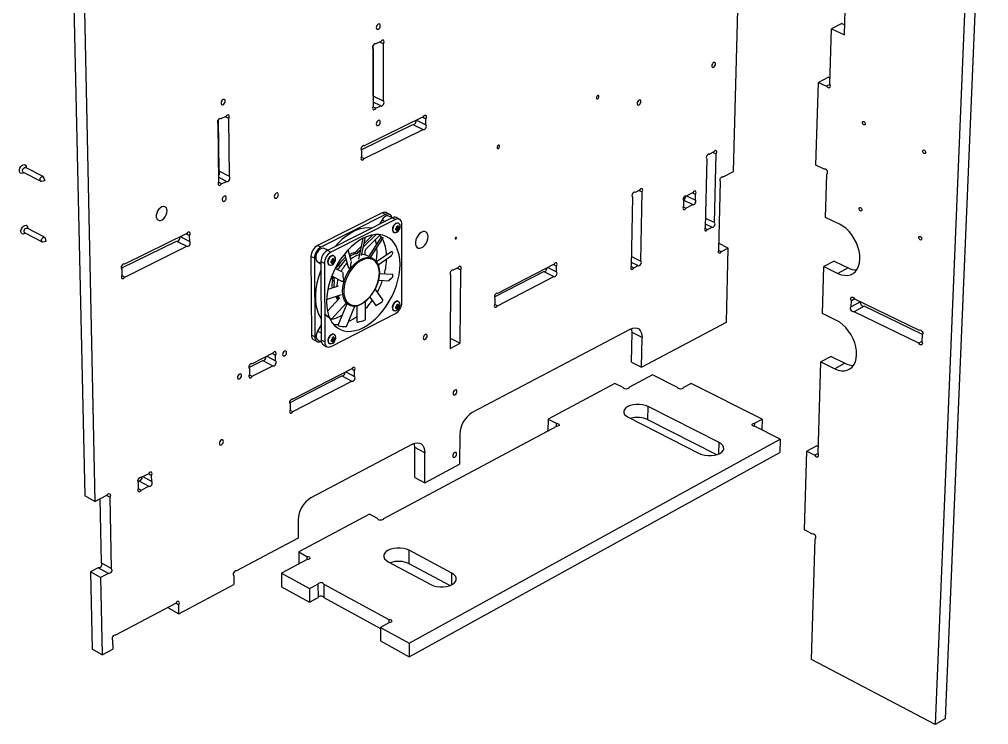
# Model space of a CAD drawing. Extents: x 0 to 156, y 0 to 216.
# Drawn here: x 66.2 to 155.9, y 84.1 to 149.4 of the extents above; entities that cross this region are included whole.
import ezdxf

# ---------------------------------------------------------------- set-up
doc = ezdxf.new("R2010")
doc.units = 0
doc.layers.get('0').update_dxf_attribs({"linetype": 'CONTINUOUS'})

msp = doc.modelspace()

# ---------------------------------------------------------------- linework, layer by layer
at = {"color": 7, "linetype": 'CONTINUOUS'}
for p, q in [((155.008, 181.624), (150.987, 84.134)), ((155.934, 180.756), (151.902, 84.675)), ((132.316, 135.359), (133.407, 178.691)), ((142.575, 148.032), (143.373, 172.365)), ((71.222, 150.721), (72.213, 105.316)), ((72.195, 150.239), (73.154, 104.798)), ((142.343, 149.063), (141.386, 148.578)), ((142.343, 149.063), (142.605, 148.943)), ((141.223, 143.458), (141.386, 148.578)), ((141.386, 148.578), (142.575, 148.032)), ((99.631, 147.389), (99.178, 147.17)), ((99.887, 147.196), (99.559, 147.354)), ((98.922, 146.73), (98.925, 141.411)), ((98.927, 142.351), (98.924, 147.051)), ((99.178, 147.17), (99.143, 147.187)), ((99.886, 141.882), (99.887, 147.196)), ((141.117, 144.106), (140.163, 143.619)), ((141.117, 144.106), (141.242, 144.048)), ((139.925, 135.936), (140.163, 143.619)), ((140.163, 143.619), (140.934, 143.26)), ((141.244, 143.418), (140.934, 143.26)), ((99.886, 141.882), (98.927, 142.351)), ((99.181, 141.222), (98.9, 141.36)), ((99.632, 141.443), (98.925, 141.789)), ((99.181, 141.222), (99.632, 141.443)), ((84.656, 135.381), (84.6, 140.17)), ((84.819, 140.236), (84.79, 140.25)), ((85.288, 140.462), (84.819, 140.236)), ((85.556, 140.269), (85.228, 140.433)), ((85.615, 134.896), (85.556, 140.269)), ((103.566, 140.431), (98.102, 137.735)), ((102.939, 140.122), (103.815, 139.693)), ((103.5, 140.399), (103.817, 140.244)), ((103.815, 139.693), (103.817, 140.244)), ((84.558, 139.787), (84.621, 134.41)), ((97.805, 137.356), (102.607, 139.726)), ((98.103, 136.557), (103.563, 139.257)), ((102.607, 139.726), (103.563, 139.257)), ((98.072, 137.75), (98.102, 137.735)), ((97.824, 136.695), (98.103, 136.557)), ((97.847, 137.297), (97.848, 136.743)), ((129.827, 136.542), (129.679, 130.167)), ((130.035, 136.974), (130.067, 136.959)), ((130.48, 137.171), (130.067, 136.959)), ((130.41, 137.135), (130.706, 136.993)), ((130.554, 130.623), (130.706, 136.993)), ((68.353, 134.888), (66.73, 135.727)), ((66.803, 135.689), (66.804, 135.69)), ((140.691, 135.573), (139.925, 135.936)), ((140.713, 135.584), (140.691, 135.573)), ((66.513, 135.309), (68.136, 134.469)), ((66.586, 135.27), (66.587, 135.27)), ((68.519, 134.545), (68.405, 134.828)), ((85.355, 134.45), (84.617, 134.824)), ((85.615, 134.896), (84.656, 135.381)), ((131.346, 134.858), (131.314, 134.874)), ((131.346, 134.858), (132.316, 135.359)), ((140.829, 131.094), (140.958, 135.117)), ((68.215, 134.462), (68.513, 134.533)), ((84.889, 134.221), (84.6, 134.367)), ((84.889, 134.221), (85.355, 134.45)), ((130.953, 128.102), (131.107, 134.443)), ((122.951, 133.01), (122.836, 126.601)), ((123.163, 133.446), (123.193, 133.431)), ((123.613, 133.646), (123.193, 133.431)), ((123.548, 133.613), (123.844, 133.469)), ((123.725, 127.064), (123.844, 133.469)), ((127.894, 133.106), (127.925, 133.091)), ((128.56, 133.419), (127.925, 133.091)), ((127.964, 133.111), (128.775, 132.719)), ((128.494, 133.385), (128.786, 133.243)), ((128.775, 132.719), (128.786, 133.243)), ((127.647, 132.733), (128.535, 132.303)), ((127.648, 132.097), (127.901, 131.975)), ((127.685, 132.674), (127.673, 132.149)), ((127.901, 131.975), (128.535, 132.303)), ((99.766, 131.526), (93.771, 128.519)), ((100.088, 131.364), (94.093, 128.356)), ((100.684, 131.065), (94.689, 128.052)), ((100.088, 131.364), (99.766, 131.526)), ((100.465, 131.389), (100.144, 131.55)), ((100.71, 131.077), (100.39, 131.238)), ((101.007, 130.904), (100.684, 131.065)), ((101.384, 130.928), (101.061, 131.09)), ((142.132, 130.47), (140.829, 131.094)), ((101.007, 130.904), (95.011, 127.889)), ((99.751, 130.879), (99.52, 130.48)), ((101.136, 130.123), (101.122, 130.272)), ((101.255, 130.183), (101.124, 130.248)), ((101.255, 130.183), (101.241, 130.332)), ((101.59, 123.236), (101.601, 130.474)), ((129.687, 130.514), (130.315, 130.208)), ((129.699, 131.038), (130.554, 130.623)), ((129.904, 129.994), (130.315, 130.208)), ((66.656, 129.695), (68.273, 128.849)), ((66.724, 129.654), (66.728, 129.658)), ((68.491, 129.265), (66.874, 130.111)), ((66.946, 130.073), (66.947, 130.079)), ((81.66, 129.625), (75.911, 126.789)), ((81.061, 129.329), (81.937, 128.878)), ((81.613, 129.602), (81.929, 129.439)), ((81.937, 128.878), (81.929, 129.439)), ((97.854, 127.577), (98.217, 129.274)), ((98.018, 128.345), (99.195, 129.519)), ((98.091, 128.686), (98.89, 129.483)), ((99.577, 129.507), (98.365, 128.298)), ((101.136, 130.123), (101.005, 130.071)), ((101.136, 129.977), (101.005, 130.042)), ((101.136, 129.977), (101.005, 129.926)), ((101.087, 130.103), (101.24, 129.902)), ((101.255, 130.037), (101.107, 130.111)), ((101.136, 130.125), (101.356, 130.103)), ((129.654, 130.116), (129.904, 129.994)), ((68.35, 128.841), (68.649, 128.909)), ((68.655, 128.922), (68.541, 129.206)), ((75.603, 126.398), (80.721, 128.924)), ((75.933, 125.59), (81.677, 128.431)), ((80.721, 128.924), (81.677, 128.431)), ((94.093, 128.356), (93.771, 128.519)), ((97.361, 127.959), (97.815, 128.411)), ((97.975, 129.159), (97.568, 127.255)), ((99.653, 129.246), (98.505, 127.453)), ((98.688, 127.399), (99.854, 129.221)), ((131.816, 128.267), (130.967, 128.68)), ((93.492, 127.321), (93.171, 127.484)), ((93.171, 127.484), (93.208, 120.213)), ((94.72, 128.068), (94.404, 128.229)), ((95.011, 127.889), (94.689, 128.052)), ((96.287, 127.735), (96.657, 126.406)), ((96.89, 127.078), (96.606, 128.098)), ((97.327, 127.74), (97.149, 127.83)), ((97.54, 127.868), (97.361, 127.959)), ((97.54, 127.868), (97.742, 128.07)), ((98.524, 127.482), (98.354, 127.569)), ((100.67, 127.965), (99.239, 126.99)), ((99.293, 127.89), (99.274, 128.315)), ((99.379, 126.731), (100.627, 127.582)), ((122.852, 127.495), (123.725, 127.064)), ((131.177, 127.931), (130.929, 128.052)), ((131.816, 128.267), (131.177, 127.931)), ((131.645, 121.417), (131.816, 128.267)), ((75.89, 126.8), (75.911, 126.789)), ((93.492, 127.321), (93.528, 120.047)), ((93.757, 127.039), (94.089, 126.805)), ((94.41, 126.852), (94.088, 127.017)), ((94.088, 127.017), (94.12, 119.74)), ((94.41, 126.852), (94.441, 119.574)), ((95.143, 127.103), (95.011, 127.051)), ((95.143, 126.956), (95.011, 127.024)), ((95.143, 126.956), (95.011, 126.904)), ((95.097, 127.085), (95.25, 126.882)), ((95.264, 127.017), (95.116, 127.092)), ((95.143, 127.103), (95.128, 127.253)), ((95.264, 127.164), (95.13, 127.232)), ((95.142, 127.107), (95.368, 127.084)), ((95.264, 127.164), (95.249, 127.314)), ((95.867, 126.554), (95.688, 126.645)), ((98.889, 127.297), (98.673, 127.407)), ((115.68, 126.765), (110.451, 124.065)), ((115.624, 126.737), (115.917, 126.591)), ((115.91, 126.061), (115.917, 126.591)), ((122.842, 126.962), (123.484, 126.646)), ((123.066, 126.428), (123.484, 126.646)), ((141.626, 127.056), (140.685, 126.554)), ((141.626, 127.056), (142.924, 126.429)), ((75.642, 125.743), (75.933, 125.59)), ((75.649, 126.339), (75.659, 125.775)), ((95.096, 125.703), (96.067, 125.176)), ((96.085, 126.024), (95.409, 126.391)), ((100.734, 125.823), (99.501, 125.882)), ((106.105, 125.783), (106.071, 118.974)), ((106.086, 125.8), (106.087, 126.05)), ((106.328, 126.225), (106.353, 126.213)), ((106.771, 126.426), (106.353, 126.213)), ((106.738, 126.409), (107.036, 126.259)), ((106.997, 119.455), (107.036, 126.259)), ((110.156, 123.747), (114.725, 126.108)), ((114.725, 126.108), (115.666, 125.638)), ((115.099, 126.466), (115.91, 126.061)), ((122.812, 126.553), (123.066, 126.428)), ((140.546, 122.208), (140.685, 126.554)), ((140.685, 126.554), (141.983, 125.926)), ((142.924, 126.429), (141.983, 125.926)), ((95.133, 125.525), (95.079, 125.659)), ((95.312, 125.433), (95.133, 125.525)), ((95.33, 125.184), (95.152, 125.275)), ((95.312, 125.433), (95.232, 125.629)), ((99.412, 125.29), (100.377, 125.244)), ((110.442, 122.933), (115.666, 125.638)), ((94.61, 123.504), (95.989, 123.964)), ((95.7, 124.754), (94.719, 124.428)), ((99.828, 123.49), (99.109, 124.483)), ((110.426, 124.078), (110.451, 124.065)), ((95.855, 123.676), (94.691, 122.438)), ((95.058, 121.683), (96.439, 123.152)), ((95.527, 123.691), (95.439, 123.781)), ((95.705, 123.6), (95.527, 123.691)), ((96.491, 123.108), (95.658, 121.106)), ((95.743, 123.556), (95.705, 123.6)), ((96.428, 123.14), (96.698, 123.001)), ((98.235, 121.698), (98.233, 123.361)), ((98.613, 123.737), (99.188, 122.944)), ((101.128, 122.878), (101.114, 123.026)), ((101.246, 122.939), (101.116, 123.005)), ((101.246, 122.939), (101.232, 123.087)), ((110.18, 123.065), (110.442, 122.933)), ((110.205, 123.638), (110.201, 123.107)), ((143.2, 122.832), (143.22, 123.398)), ((144.079, 123.305), (143.2, 122.832)), ((143.537, 123.568), (143.22, 123.398)), ((143.507, 123.583), (149.506, 120.667)), ((95.044, 119.158), (100.998, 122.213)), ((96.453, 121.018), (97.237, 122.903)), ((97.429, 122.934), (97.432, 121.402)), ((101.128, 122.878), (100.998, 122.826)), ((101.128, 122.734), (100.998, 122.8)), ((101.128, 122.734), (100.998, 122.682)), ((101.082, 122.86), (101.232, 122.661)), ((101.246, 122.795), (101.103, 122.868)), ((101.128, 122.884), (101.348, 122.861)), ((141.839, 121.575), (140.546, 122.208)), ((144.405, 122.885), (143.466, 122.378)), ((149.459, 119.458), (143.466, 122.378)), ((149.815, 120.254), (144.405, 122.885)), ((123.789, 117.23), (131.645, 121.417)), ((94.114, 121.154), (93.787, 120.589)), ((122.761, 120.772), (108.106, 113.033)), ((122.858, 117.699), (122.908, 120.445)), ((123.841, 119.978), (122.908, 120.445)), ((149.519, 120.674), (149.506, 120.667)), ((93.528, 120.047), (93.208, 120.213)), ((93.421, 119.771), (93.74, 119.606)), ((93.818, 119.755), (94.135, 119.59)), ((94.441, 119.574), (94.12, 119.74)), ((95.169, 119.825), (95.038, 119.773)), ((95.17, 119.681), (95.038, 119.749)), ((95.17, 119.681), (95.038, 119.628)), ((95.125, 119.808), (95.276, 119.608)), ((95.29, 119.742), (95.146, 119.816)), ((95.169, 119.825), (95.154, 119.974)), ((95.289, 119.887), (95.156, 119.956)), ((95.168, 119.833), (95.392, 119.809)), ((95.289, 119.887), (95.274, 120.036)), ((106.071, 118.974), (106.997, 119.455)), ((106.076, 119.926), (106.997, 119.455)), ((123.789, 117.23), (123.841, 119.978)), ((149.762, 119.623), (149.459, 119.458)), ((149.773, 120.21), (149.751, 119.642)), ((89.634, 118.533), (87.72, 117.556)), ((89.594, 118.512), (89.893, 118.356)), ((94.332, 119.298), (94.652, 119.132)), ((87.412, 117.212), (88.698, 117.869)), ((88.698, 117.869), (89.643, 117.373)), ((89.07, 118.245), (89.897, 117.812)), ((89.897, 117.812), (89.893, 118.356)), ((122.858, 117.699), (123.789, 117.23)), ((140.134, 109.25), (140.404, 117.731)), ((141.339, 118.239), (140.404, 117.731)), ((140.404, 117.731), (141.692, 117.094)), ((141.339, 118.239), (142.627, 117.604)), ((142.627, 117.604), (141.692, 117.094)), ((87.465, 117.116), (87.47, 116.571)), ((87.701, 117.566), (87.72, 117.556)), ((87.731, 116.395), (89.643, 117.373)), ((96.953, 117.092), (91.49, 114.27)), ((96.396, 116.804), (97.207, 116.382)), ((96.913, 117.071), (97.206, 116.919)), ((97.207, 116.382), (97.206, 116.919)), ((87.455, 116.541), (87.731, 116.395)), ((91.184, 113.943), (96.015, 116.439)), ((91.498, 113.122), (96.956, 115.949)), ((96.015, 116.439), (96.956, 115.949)), ((124.81, 116.521), (122.619, 115.35)), ((127.125, 115.354), (124.81, 116.521)), ((121.322, 115.736), (115.127, 112.432)), ((122.083, 115.35), (121.322, 115.736)), ((122.619, 115.35), (122.618, 115.34)), ((128.387, 115.736), (127.669, 115.35)), ((127.669, 115.35), (127.669, 115.342)), ((134.953, 112.432), (128.387, 115.736)), ((91.472, 114.28), (91.49, 114.27)), ((91.226, 113.266), (91.498, 113.122)), ((91.237, 113.834), (91.241, 113.294)), ((124.38, 112.372), (124.404, 113.594)), ((130.972, 110.259), (124.404, 113.594)), ((115.127, 112.432), (115.113, 111.338)), ((115.127, 112.432), (115.888, 112.041)), ((122.553, 112.599), (129.122, 109.249)), ((130.749, 109.129), (124.38, 112.372)), ((134.236, 112.041), (134.953, 112.432)), ((134.953, 112.432), (134.925, 111.421)), ((115.898, 111.758), (99.884, 103.199)), ((115.888, 112.041), (115.884, 111.75)), ((134.236, 112.041), (134.228, 111.765)), ((136.63, 110.561), (134.248, 111.762)), ((102.273, 91.686), (136.63, 110.561)), ((106.949, 111.03), (106.934, 108.246)), ((136.63, 110.561), (136.595, 109.333)), ((102.564, 110.107), (93.167, 105.144)), ((102.78, 107.021), (102.787, 109.81)), ((103.721, 109.32), (102.787, 109.81)), ((140.032, 109.966), (139.103, 109.453)), ((140.032, 109.966), (140.154, 109.905)), ((102.271, 90.426), (136.595, 109.333)), ((103.712, 106.529), (103.721, 109.32)), ((138.877, 102.167), (139.103, 109.453)), ((139.103, 109.453), (139.853, 109.075)), ((140.142, 109.235), (139.853, 109.075)), ((103.712, 106.529), (106.934, 108.246)), ((77.414, 107.012), (77.426, 107.006)), ((78.14, 107.374), (77.426, 107.006)), ((77.607, 107.099), (78.417, 106.658)), ((78.115, 107.361), (78.408, 107.202)), ((78.417, 106.658), (78.408, 107.202)), ((102.78, 107.021), (103.712, 106.529)), ((77.112, 106.671), (77.22, 106.727)), ((77.168, 105.998), (77.447, 105.845)), ((77.169, 106.562), (77.178, 106.017)), ((77.22, 106.727), (78.16, 106.215)), ((77.447, 105.845), (78.16, 106.215)), ((73.154, 104.798), (72.213, 105.316)), ((73.154, 104.798), (74.265, 105.372)), ((73.609, 105.034), (73.732, 99.104)), ((74.536, 105.201), (74.243, 105.361)), ((74.536, 105.201), (74.668, 98.583)), ((98.582, 103.611), (92.045, 100.125)), ((99.334, 103.209), (98.582, 103.611)), ((91.986, 103.104), (91.997, 101.413)), ((139.622, 101.785), (138.877, 102.167)), ((139.628, 101.789), (139.622, 101.785)), ((91.997, 101.413), (86.272, 98.37)), ((139.525, 90.155), (139.882, 101.34)), ((92.045, 100.125), (92.797, 99.717)), ((92.045, 100.125), (92.051, 99.013)), ((92.797, 99.717), (92.799, 99.412)), ((102.266, 99.032), (102.269, 100.277)), ((106.217, 98.164), (102.269, 100.277)), ((74.668, 98.583), (73.732, 99.104)), ((92.811, 99.419), (90.438, 98.15)), ((100.314, 99.221), (104.262, 97.098)), ((106.035, 97.009), (102.266, 99.032)), ((73.475, 98.661), (72.744, 98.278)), ((73.68, 97.756), (72.744, 98.278)), ((72.744, 98.278), (72.898, 91.129)), ((74.411, 98.14), (73.475, 98.661)), ((74.411, 98.14), (73.68, 97.756)), ((86.02, 97.934), (86.029, 97.105)), ((86.261, 98.375), (86.272, 98.37)), ((90.438, 98.15), (93.04, 96.729)), ((90.438, 98.15), (90.447, 96.901)), ((73.68, 97.756), (73.828, 90.602)), ((80.946, 94.396), (86.029, 97.105)), ((93.04, 96.729), (93.819, 97.148)), ((93.819, 97.148), (93.824, 95.897)), ((94.367, 97.153), (100.384, 93.874)), ((94.367, 97.153), (94.373, 95.902)), ((90.447, 96.901), (93.047, 95.478)), ((93.04, 96.729), (93.047, 95.478)), ((80.67, 95.392), (75.056, 92.407)), ((80.654, 95.383), (80.933, 95.228)), ((80.946, 94.396), (80.933, 95.228)), ((93.047, 95.478), (93.824, 95.897)), ((94.373, 95.902), (99.606, 93.043)), ((80.015, 94.914), (80.013, 95.042)), ((80.015, 94.914), (80.946, 94.396)), ((100.385, 93.568), (99.606, 93.143)), ((100.384, 93.874), (100.384, 93.568)), ((99.606, 93.143), (102.273, 91.686)), ((99.606, 93.143), (99.606, 91.886)), ((74.8, 91.965), (74.817, 91.129)), ((75.051, 92.41), (75.056, 92.407)), ((99.606, 91.886), (102.271, 90.426)), ((102.273, 91.686), (102.271, 90.426)), ((73.828, 90.602), (72.898, 91.129)), ((73.828, 90.602), (74.817, 91.129)), ((150.987, 84.134), (139.525, 90.155)), ((151.902, 84.675), (150.987, 84.134))]:
    msp.add_line(p, q, dxfattribs=at)
at = {"color": 8, "linetype": 'CONTINUOUS'}
for p, q in [((99.751, 130.879), (100.032, 130.738)), ((93.757, 127.039), (94.089, 126.869)), ((93.787, 120.589), (94.117, 120.418)), ((130.946, 109.201), (130.972, 110.259)), ((106.211, 97.087), (106.217, 98.164))]:
    msp.add_line(p, q, dxfattribs=at)
at = {"color": 7, "linetype": 'CONTINUOUS'}
for points in [[(99.591, 148.865), (99.577, 148.947), (99.537, 149.003), (99.476, 149.024), (99.404, 149.007), (99.332, 148.955), (99.272, 148.875), (99.231, 148.78), (99.217, 148.685), (99.231, 148.603), (99.272, 148.547), (99.333, 148.526), (99.404, 148.543), (99.476, 148.595), (99.537, 148.675), (99.577, 148.769), (99.591, 148.865)], [(99.887, 147.196), (99.926, 147.287), (99.94, 147.38), (99.926, 147.459), (99.887, 147.513), (99.828, 147.533), (99.759, 147.516), (99.69, 147.466), (99.631, 147.389)], [(99.178, 147.17), (99.119, 147.19), (99.05, 147.174), (98.98, 147.123), (98.922, 147.046), (98.883, 146.955), (98.869, 146.862), (98.883, 146.783), (98.922, 146.73)], [(130.638, 145.323), (130.627, 145.401), (130.591, 145.453), (130.537, 145.473), (130.472, 145.457), (130.406, 145.407), (130.349, 145.331), (130.31, 145.241), (130.295, 145.151), (130.306, 145.073), (130.342, 145.02), (130.396, 145.001), (130.461, 145.017), (130.527, 145.067), (130.584, 145.143), (130.623, 145.233), (130.638, 145.323)], [(140.934, 143.26), (140.997, 143.18), (141.071, 143.127), (141.147, 143.11), (141.213, 143.13), (141.258, 143.185), (141.276, 143.267), (141.264, 143.363), (141.223, 143.458)], [(85.231, 141.878), (85.215, 141.961), (85.172, 142.017), (85.109, 142.038), (85.035, 142.02), (84.961, 141.967), (84.899, 141.885), (84.858, 141.789), (84.844, 141.692), (84.86, 141.609), (84.902, 141.554), (84.966, 141.533), (85.04, 141.551), (85.114, 141.604), (85.176, 141.685), (85.217, 141.782), (85.231, 141.878)], [(99.632, 141.443), (99.69, 141.424), (99.759, 141.441), (99.828, 141.491), (99.886, 141.568), (99.925, 141.659), (99.939, 141.751), (99.925, 141.829), (99.886, 141.882)], [(119.836, 142.302), (119.829, 142.352), (119.805, 142.387), (119.768, 142.399), (119.725, 142.388), (119.681, 142.356), (119.644, 142.306), (119.619, 142.247), (119.609, 142.188), (119.617, 142.137), (119.641, 142.103), (119.677, 142.09), (119.721, 142.101), (119.764, 142.134), (119.802, 142.184), (119.827, 142.242), (119.836, 142.302)], [(123.728, 141.844), (123.716, 141.922), (123.68, 141.975), (123.624, 141.994), (123.558, 141.977), (123.491, 141.927), (123.433, 141.851), (123.394, 141.76), (123.379, 141.669), (123.391, 141.591), (123.428, 141.538), (123.483, 141.519), (123.55, 141.535), (123.617, 141.586), (123.674, 141.662), (123.713, 141.753), (123.728, 141.844)], [(98.925, 141.411), (98.886, 141.32), (98.873, 141.228), (98.886, 141.15), (98.926, 141.097), (98.984, 141.078), (99.053, 141.095), (99.122, 141.145), (99.181, 141.222)], [(84.819, 140.236), (84.758, 140.256), (84.686, 140.238), (84.615, 140.186), (84.555, 140.108), (84.515, 140.015), (84.502, 139.921), (84.517, 139.841), (84.558, 139.787)], [(85.556, 140.269), (85.595, 140.362), (85.609, 140.456), (85.594, 140.536), (85.552, 140.59), (85.491, 140.609), (85.419, 140.592), (85.348, 140.54), (85.288, 140.462)], [(99.593, 139.946), (99.578, 140.026), (99.538, 140.081), (99.478, 140.101), (99.407, 140.083), (99.335, 140.031), (99.275, 139.952), (99.235, 139.858), (99.221, 139.763), (99.235, 139.682), (99.275, 139.628), (99.336, 139.608), (99.407, 139.626), (99.478, 139.678), (99.538, 139.757), (99.578, 139.851), (99.593, 139.946)], [(102.638, 139.711), (102.665, 139.707), (102.733, 139.724), (102.801, 139.774), (102.858, 139.85), (102.897, 139.94), (102.911, 140.031), (102.9, 140.102)], [(103.817, 140.244), (103.856, 140.334), (103.869, 140.425), (103.856, 140.503), (103.818, 140.555), (103.76, 140.575), (103.692, 140.558), (103.624, 140.507), (103.566, 140.431)], [(103.563, 139.257), (103.62, 139.238), (103.688, 139.255), (103.756, 139.306), (103.814, 139.382), (103.853, 139.472), (103.867, 139.563), (103.853, 139.64), (103.815, 139.693)], [(144.245, 139.896), (144.257, 139.95), (144.288, 139.987), (144.332, 140.001), (144.383, 139.989), (144.433, 139.953), (144.474, 139.9), (144.501, 139.836), (144.509, 139.772), (144.497, 139.718), (144.467, 139.681), (144.423, 139.668), (144.372, 139.679), (144.322, 139.715), (144.28, 139.768), (144.253, 139.832), (144.245, 139.896)], [(98.102, 137.735), (98.043, 137.755), (97.974, 137.737), (97.905, 137.687), (97.847, 137.61), (97.808, 137.519), (97.794, 137.427), (97.808, 137.349), (97.847, 137.297)], [(110.645, 137.7), (110.637, 137.751), (110.612, 137.786), (110.575, 137.798), (110.53, 137.787), (110.486, 137.754), (110.448, 137.703), (110.422, 137.644), (110.413, 137.584), (110.421, 137.533), (110.446, 137.499), (110.484, 137.486), (110.528, 137.498), (110.572, 137.531), (110.61, 137.581), (110.636, 137.641), (110.645, 137.7)], [(149.824, 137.248), (149.836, 137.302), (149.867, 137.339), (149.912, 137.353), (149.963, 137.34), (150.014, 137.305), (150.056, 137.251), (150.083, 137.187), (150.091, 137.123), (150.079, 137.068), (150.048, 137.031), (150.003, 137.018), (149.951, 137.03), (149.901, 137.066), (149.859, 137.12), (149.831, 137.184), (149.824, 137.248)], [(97.848, 136.743), (97.809, 136.652), (97.795, 136.561), (97.809, 136.483), (97.848, 136.431), (97.907, 136.412), (97.976, 136.429), (98.045, 136.48), (98.103, 136.557)], [(130.067, 136.959), (130.015, 136.977), (129.952, 136.96), (129.889, 136.912), (129.834, 136.839), (129.797, 136.752), (129.782, 136.665), (129.793, 136.592), (129.827, 136.542)], [(130.706, 136.993), (130.744, 137.08), (130.758, 137.166), (130.747, 137.24), (130.713, 137.29), (130.661, 137.308), (130.598, 137.292), (130.535, 137.243), (130.48, 137.171)], [(66.164, 135.386), (66.167, 135.528), (66.212, 135.679), (66.294, 135.818), (66.401, 135.926), (66.519, 135.989), (66.633, 135.997), (66.726, 135.951), (66.786, 135.855), (66.805, 135.724), (66.804, 135.69)], [(66.451, 135.408), (66.453, 135.49), (66.481, 135.576), (66.53, 135.653), (66.593, 135.709), (66.661, 135.736), (66.722, 135.73), (66.73, 135.727)], [(140.958, 135.117), (141.002, 135.171), (141.02, 135.252), (141.008, 135.347), (140.968, 135.441), (140.906, 135.521), (140.832, 135.574), (140.756, 135.592), (140.691, 135.573)], [(66.586, 135.27), (66.506, 135.215), (66.388, 135.179), (66.283, 135.198), (66.205, 135.27), (66.164, 135.386)], [(66.513, 135.309), (66.475, 135.344), (66.451, 135.408)], [(68.074, 134.569), (68.076, 134.651), (68.104, 134.737), (68.154, 134.814), (68.217, 134.87), (68.284, 134.898), (68.346, 134.892), (68.392, 134.853), (68.405, 134.828)], [(84.615, 135.001), (84.66, 135.064), (84.699, 135.156), (84.712, 135.249), (84.697, 135.328), (84.656, 135.381)], [(85.355, 134.45), (85.416, 134.43), (85.487, 134.448), (85.558, 134.5), (85.618, 134.578), (85.658, 134.671), (85.671, 134.764), (85.656, 134.843), (85.615, 134.896)], [(131.107, 134.443), (131.073, 134.492), (131.062, 134.566), (131.077, 134.652), (131.114, 134.738), (131.168, 134.811), (131.232, 134.859), (131.294, 134.876), (131.346, 134.858)], [(68.508, 134.536), (68.509, 134.534), (68.51, 134.533), (68.512, 134.533), (68.515, 134.533), (68.517, 134.535), (68.518, 134.538), (68.519, 134.541), (68.519, 134.543), (68.519, 134.546), (68.517, 134.547), (68.515, 134.547), (68.513, 134.546), (68.511, 134.544), (68.509, 134.542), (68.508, 134.539), (68.508, 134.536)], [(84.621, 134.41), (84.582, 134.317), (84.569, 134.224), (84.584, 134.145), (84.625, 134.092), (84.686, 134.073), (84.758, 134.091), (84.829, 134.143), (84.889, 134.221)], [(123.844, 133.469), (123.882, 133.556), (123.896, 133.644), (123.885, 133.718), (123.85, 133.768), (123.797, 133.786), (123.733, 133.769), (123.668, 133.72), (123.613, 133.646)], [(85.331, 132.935), (85.315, 133.016), (85.273, 133.071), (85.21, 133.091), (85.136, 133.072), (85.063, 133.018), (85.001, 132.938), (84.96, 132.842), (84.947, 132.746), (84.962, 132.665), (85.005, 132.61), (85.068, 132.591), (85.142, 132.609), (85.215, 132.663), (85.277, 132.744), (85.317, 132.839), (85.331, 132.935)], [(90.153, 133.219), (90.138, 133.3), (90.096, 133.354), (90.034, 133.373), (89.961, 133.355), (89.889, 133.302), (89.827, 133.221), (89.787, 133.127), (89.773, 133.031), (89.788, 132.951), (89.83, 132.896), (89.892, 132.877), (89.965, 132.895), (90.037, 132.949), (90.098, 133.029), (90.139, 133.124), (90.153, 133.219)], [(123.193, 133.431), (123.14, 133.448), (123.076, 133.432), (123.011, 133.383), (122.956, 133.309), (122.919, 133.222), (122.904, 133.134), (122.916, 133.06), (122.951, 133.01)], [(127.925, 133.091), (127.872, 133.109), (127.809, 133.092), (127.746, 133.043), (127.691, 132.97), (127.654, 132.884), (127.639, 132.797), (127.65, 132.723), (127.685, 132.674)], [(128.786, 133.243), (128.824, 133.33), (128.838, 133.416), (128.827, 133.49), (128.793, 133.539), (128.741, 133.557), (128.678, 133.54), (128.614, 133.492), (128.56, 133.419)], [(79.847, 131.721), (79.822, 131.887), (79.754, 132.017), (79.65, 132.098), (79.519, 132.125), (79.372, 132.093), (79.223, 132.006), (79.084, 131.872), (78.969, 131.703), (78.886, 131.514), (78.845, 131.321), (78.848, 131.141), (78.895, 130.992), (78.982, 130.885), (79.101, 130.831), (79.242, 130.834), (79.391, 130.894), (79.537, 131.005), (79.665, 131.159), (79.765, 131.34), (79.827, 131.533), (79.847, 131.721)], [(127.673, 132.149), (127.636, 132.063), (127.622, 131.976), (127.633, 131.903), (127.667, 131.853), (127.72, 131.836), (127.783, 131.853), (127.846, 131.901), (127.901, 131.975)], [(128.535, 132.303), (128.587, 132.285), (128.65, 132.302), (128.713, 132.351), (128.768, 132.424), (128.805, 132.51), (128.82, 132.596), (128.809, 132.67), (128.775, 132.719)], [(143.93, 131.925), (143.942, 131.978), (143.973, 132.014), (144.016, 132.027), (144.067, 132.015), (144.117, 131.979), (144.158, 131.926), (144.185, 131.863), (144.193, 131.8), (144.181, 131.746), (144.151, 131.71), (144.107, 131.697), (144.056, 131.709), (144.007, 131.745), (143.965, 131.798), (143.938, 131.862), (143.93, 131.925)], [(100.39, 131.238), (100.304, 131.264), (100.163, 131.249), (100.014, 131.174), (99.872, 131.046), (99.751, 130.879)], [(66.31, 129.771), (66.313, 129.912), (66.358, 130.062), (66.439, 130.201), (66.546, 130.309), (66.664, 130.372), (66.777, 130.381), (66.869, 130.335), (66.929, 130.241), (66.948, 130.111), (66.947, 130.079)], [(101.269, 130.562), (101.225, 130.586), (101.114, 130.586), (101.003, 130.542), (100.894, 130.454), (100.801, 130.329), (100.736, 130.185), (100.708, 130.034), (100.722, 129.892), (100.773, 129.79), (100.854, 129.723)], [(101.281, 130.565), (101.241, 130.58), (101.127, 130.577), (101.005, 130.515), (100.89, 130.403), (100.8, 130.257), (100.745, 130.095), (100.734, 129.94), (100.767, 129.813), (100.841, 129.73), (100.854, 129.723)], [(100.853, 129.724), (100.932, 129.699), (101.007, 129.7), (101.136, 129.747), (101.235, 129.823), (101.315, 129.918), (101.374, 130.025), (101.42, 130.17), (101.43, 130.269), (101.417, 130.379), (101.37, 130.486), (101.276, 130.567)], [(101.601, 130.474), (101.589, 130.611), (101.556, 130.73), (101.501, 130.829), (101.427, 130.902), (101.337, 130.947), (101.234, 130.963), (101.123, 130.948), (101.007, 130.904)], [(101.241, 130.332), (101.156, 130.29), (101.122, 130.272)], [(101.357, 130.248), (101.287, 130.201), (101.255, 130.183)], [(101.356, 130.103), (101.359, 130.207), (101.357, 130.248)], [(129.679, 130.167), (129.642, 130.081), (129.628, 129.995), (129.638, 129.922), (129.672, 129.873), (129.725, 129.856), (129.787, 129.873), (129.85, 129.921), (129.904, 129.994)], [(130.315, 130.208), (130.367, 130.191), (130.43, 130.208), (130.493, 130.257), (130.547, 130.329), (130.584, 130.415), (130.599, 130.501), (130.588, 130.574), (130.554, 130.623)], [(141.983, 125.926), (142.289, 125.806), (142.589, 125.745), (142.877, 125.744), (143.144, 125.803), (143.386, 125.922), (143.594, 126.096), (143.765, 126.322), (143.894, 126.595), (143.978, 126.907), (144.014, 127.251), (144.002, 127.619), (143.943, 128.001), (143.836, 128.387), (143.686, 128.77), (143.495, 129.138), (143.269, 129.482), (143.013, 129.795), (142.733, 130.068), (142.437, 130.295), (142.132, 130.47)], [(66.724, 129.654), (66.65, 129.604), (66.533, 129.567), (66.428, 129.586), (66.351, 129.657), (66.31, 129.771)], [(66.596, 129.793), (66.598, 129.874), (66.625, 129.96), (66.674, 130.036), (66.737, 130.093), (66.804, 130.12), (66.866, 130.115), (66.874, 130.111)], [(66.656, 129.695), (66.619, 129.729), (66.596, 129.793)], [(68.212, 128.947), (68.214, 129.028), (68.242, 129.113), (68.291, 129.19), (68.354, 129.247), (68.421, 129.274), (68.482, 129.269), (68.528, 129.231), (68.541, 129.206)], [(80.744, 128.912), (80.783, 128.906), (80.854, 128.924), (80.926, 128.976), (80.986, 129.055), (81.025, 129.147), (81.038, 129.24), (81.025, 129.312)], [(81.929, 129.439), (81.968, 129.531), (81.981, 129.624), (81.966, 129.703), (81.924, 129.755), (81.863, 129.774), (81.791, 129.756), (81.72, 129.703), (81.66, 129.625)], [(101.418, 126.754), (101.397, 127.206), (101.334, 127.63), (101.229, 128.023), (101.085, 128.378), (100.901, 128.691), (100.682, 128.959), (100.428, 129.178), (100.144, 129.345), (99.834, 129.458), (99.5, 129.515), (99.147, 129.516), (98.779, 129.46), (98.402, 129.348), (98.02, 129.182), (97.637, 128.963), (97.259, 128.695), (96.89, 128.38), (96.536, 128.022), (96.2, 127.627), (95.887, 127.198), (95.601, 126.742), (95.346, 126.265), (95.124, 125.771), (94.939, 125.269), (94.794, 124.764), (94.689, 124.262), (94.626, 123.77), (94.606, 123.294), (94.63, 122.841), (94.696, 122.416), (94.804, 122.024), (94.953, 121.67), (95.14, 121.359), (95.363, 121.095), (95.62, 120.88), (95.907, 120.718), (96.219, 120.61), (96.555, 120.558), (96.908, 120.562), (97.275, 120.623), (97.651, 120.738), (98.031, 120.907), (98.411, 121.128), (98.786, 121.397), (99.151, 121.712), (99.501, 122.068), (99.833, 122.461), (100.143, 122.886), (100.425, 123.338), (100.678, 123.81), (100.897, 124.299), (101.081, 124.796), (101.226, 125.296), (101.332, 125.794), (101.396, 126.282), (101.418, 126.754)], [(98.794, 130.115), (98.519, 130.142), (98.129, 130.122), (97.724, 130.037), (97.31, 129.889), (96.892, 129.68), (96.478, 129.412), (96.071, 129.089), (95.68, 128.715), (95.404, 128.412)], [(99.688, 129.279), (99.663, 129.315), (99.543, 129.473)], [(101.005, 130.071), (101.006, 129.965), (101.005, 129.926)], [(101.121, 129.842), (101.134, 129.936), (101.136, 129.977)], [(101.121, 129.842), (101.208, 129.883), (101.24, 129.902)], [(101.24, 129.902), (101.253, 129.996), (101.255, 130.037)], [(101.356, 130.103), (101.287, 130.055), (101.255, 130.037)], [(104.018, 129.323), (103.996, 129.506), (103.933, 129.654), (103.833, 129.756), (103.702, 129.803), (103.551, 129.792), (103.391, 129.725), (103.234, 129.606), (103.092, 129.443), (102.974, 129.249), (102.89, 129.039), (102.847, 128.828), (102.846, 128.631), (102.889, 128.464), (102.972, 128.338), (103.089, 128.264), (103.231, 128.246), (103.387, 128.285), (103.547, 128.38), (103.698, 128.522), (103.829, 128.701), (103.931, 128.905), (103.995, 129.117), (104.018, 129.323)], [(106.645, 129.22), (106.641, 129.245), (106.629, 129.262), (106.61, 129.268), (106.588, 129.262), (106.565, 129.245), (106.546, 129.22), (106.533, 129.191), (106.529, 129.161), (106.533, 129.136), (106.546, 129.119), (106.564, 129.113), (106.587, 129.119), (106.609, 129.135), (106.628, 129.161), (106.641, 129.19), (106.645, 129.22)], [(149.472, 129.245), (149.485, 129.298), (149.515, 129.334), (149.56, 129.347), (149.611, 129.335), (149.661, 129.299), (149.703, 129.245), (149.73, 129.182), (149.738, 129.118), (149.725, 129.064), (149.695, 129.028), (149.65, 129.015), (149.599, 129.028), (149.549, 129.064), (149.507, 129.118), (149.48, 129.181), (149.472, 129.245)], [(68.644, 128.913), (68.645, 128.911), (68.646, 128.91), (68.648, 128.909), (68.651, 128.91), (68.653, 128.912), (68.654, 128.915), (68.655, 128.918), (68.655, 128.92), (68.655, 128.922), (68.653, 128.924), (68.651, 128.924), (68.649, 128.923), (68.647, 128.921), (68.645, 128.919), (68.644, 128.916), (68.644, 128.913)], [(81.677, 128.431), (81.738, 128.413), (81.81, 128.431), (81.881, 128.484), (81.941, 128.562), (81.981, 128.655), (81.994, 128.747), (81.978, 128.826), (81.937, 128.878)], [(99.239, 128.599), (99.209, 128.765), (99.134, 129.066)], [(99.658, 129.243), (99.656, 129.245), (99.655, 129.247), (99.654, 129.248), (99.656, 129.249), (99.67, 129.248), (99.724, 129.24), (99.762, 129.254), (99.816, 129.238), (99.831, 129.231), (99.84, 129.225), (99.846, 129.222), (99.847, 129.222), (99.848, 129.221), (99.848, 129.221), (99.849, 129.22), (99.849, 129.22), (99.849, 129.22), (99.85, 129.22), (99.851, 129.219), (99.852, 129.218), (99.851, 129.218), (99.839, 129.219), (99.828, 129.21), (99.822, 129.188), (99.805, 129.186), (99.77, 129.194), (99.732, 129.207), (99.686, 129.228), (99.672, 129.236), (99.663, 129.24), (99.658, 129.243)], [(94.404, 128.229), (94.313, 128.255), (94.169, 128.24), (94.018, 128.164), (93.875, 128.035), (93.753, 127.866), (93.665, 127.673), (93.619, 127.476), (93.62, 127.293), (93.667, 127.142), (93.757, 127.039)], [(95.28, 127.546), (95.234, 127.57), (95.121, 127.569), (95.009, 127.525), (94.899, 127.436), (94.805, 127.311), (94.74, 127.165), (94.712, 127.013), (94.727, 126.871), (94.779, 126.768), (94.858, 126.704)], [(95.293, 127.548), (95.25, 127.564), (95.134, 127.56), (95.01, 127.498), (94.895, 127.385), (94.803, 127.237), (94.748, 127.074), (94.737, 126.919), (94.772, 126.791), (94.847, 126.709), (94.859, 126.702)], [(94.857, 126.703), (94.938, 126.678), (95.015, 126.678), (95.146, 126.726), (95.247, 126.803), (95.327, 126.899), (95.387, 127.006), (95.433, 127.152), (95.442, 127.251), (95.429, 127.361), (95.382, 127.468), (95.288, 127.55)], [(99.223, 127.015), (99.272, 127.418), (99.293, 127.89)], [(100.622, 127.586), (100.622, 127.585), (100.622, 127.584), (100.622, 127.583), (100.623, 127.582), (100.623, 127.582), (100.623, 127.581), (100.624, 127.581), (100.624, 127.581), (100.626, 127.581), (100.63, 127.584), (100.642, 127.601), (100.682, 127.674), (100.72, 127.737), (100.76, 127.788), (100.762, 127.817), (100.749, 127.859), (100.728, 127.898), (100.698, 127.94), (100.687, 127.952), (100.681, 127.96), (100.677, 127.964)], [(131.177, 127.931), (131.123, 127.859), (131.06, 127.81), (130.998, 127.793), (130.946, 127.81), (130.912, 127.858), (130.902, 127.931), (130.916, 128.017), (130.953, 128.102)], [(75.911, 126.789), (75.849, 126.808), (75.776, 126.789), (75.704, 126.736), (75.643, 126.657), (75.603, 126.563), (75.59, 126.47), (75.606, 126.391), (75.649, 126.339)], [(95.011, 127.051), (95.011, 126.944), (95.011, 126.904)], [(95.249, 127.314), (95.163, 127.271), (95.128, 127.253)], [(95.13, 126.821), (95.142, 126.915), (95.143, 126.956)], [(95.13, 126.821), (95.218, 126.862), (95.25, 126.882)], [(95.25, 126.882), (95.262, 126.976), (95.264, 127.017)], [(95.367, 127.23), (95.297, 127.182), (95.264, 127.164)], [(95.368, 127.084), (95.297, 127.036), (95.264, 127.017)], [(95.368, 127.084), (95.37, 127.189), (95.367, 127.23)], [(98.124, 127.232), (97.989, 127.183), (97.723, 127.049), (97.46, 126.864), (97.208, 126.634), (96.973, 126.365), (96.76, 126.063), (96.576, 125.736), (96.426, 125.393), (96.312, 125.043), (96.239, 124.696), (96.208, 124.359), (96.219, 124.042), (96.274, 123.753), (96.274, 123.753)], [(96.901, 127.036), (96.902, 127.032), (96.899, 127.013), (96.881, 126.936), (96.847, 126.768), (96.842, 126.655), (96.827, 126.534), (96.801, 126.482), (96.759, 126.435), (96.716, 126.407), (96.694, 126.399), (96.672, 126.394), (96.664, 126.395)], [(98.889, 127.297), (99.005, 127.227), (99.179, 127.067), (99.319, 126.86), (99.421, 126.611), (99.484, 126.326), (99.505, 126.012), (99.484, 125.678), (99.422, 125.33), (99.32, 124.978), (99.18, 124.63), (99.007, 124.295), (98.804, 123.98), (98.576, 123.694), (98.329, 123.444), (98.069, 123.236), (97.803, 123.074)], [(107.036, 126.259), (107.073, 126.352), (107.085, 126.444), (107.069, 126.52), (107.028, 126.569), (106.968, 126.584), (106.898, 126.562), (106.829, 126.507), (106.771, 126.426)], [(115.917, 126.591), (115.954, 126.678), (115.968, 126.766), (115.956, 126.84), (115.92, 126.89), (115.866, 126.907), (115.801, 126.89), (115.735, 126.84), (115.68, 126.765)], [(122.836, 126.601), (122.798, 126.514), (122.784, 126.427), (122.795, 126.354), (122.83, 126.305), (122.884, 126.288), (122.947, 126.305), (123.011, 126.354), (123.066, 126.428)], [(123.484, 126.646), (123.537, 126.629), (123.601, 126.646), (123.665, 126.695), (123.72, 126.769), (123.757, 126.855), (123.771, 126.942), (123.76, 127.015), (123.725, 127.064)], [(75.659, 125.775), (75.62, 125.682), (75.607, 125.589), (75.623, 125.51), (75.665, 125.458), (75.728, 125.439), (75.801, 125.458), (75.873, 125.511), (75.933, 125.59)], [(94.092, 126.234), (94.05, 126.129), (93.862, 125.581), (93.718, 125.031), (93.622, 124.489), (93.575, 123.96), (93.578, 123.454), (93.63, 122.977), (93.73, 122.535), (93.878, 122.135), (94.07, 121.782), (94.112, 121.721)], [(96.118, 126.005), (96.119, 125.999), (96.121, 125.973), (96.122, 125.864), (96.133, 125.643), (96.157, 125.502), (96.177, 125.357), (96.169, 125.292), (96.146, 125.232), (96.116, 125.195), (96.1, 125.182), (96.081, 125.173), (96.074, 125.173)], [(100.383, 125.263), (100.376, 125.249), (100.376, 125.247), (100.376, 125.246), (100.376, 125.245), (100.376, 125.245), (100.376, 125.244), (100.376, 125.244), (100.377, 125.244), (100.379, 125.244), (100.386, 125.249), (100.414, 125.275), (100.518, 125.384), (100.618, 125.487), (100.718, 125.579), (100.746, 125.626), (100.762, 125.688), (100.762, 125.74), (100.751, 125.794), (100.745, 125.808), (100.741, 125.817), (100.737, 125.821)], [(106.353, 126.213), (106.297, 126.23), (106.23, 126.212), (106.163, 126.162), (106.106, 126.086), (106.068, 125.997), (106.054, 125.908), (106.067, 125.833), (106.105, 125.783)], [(114.751, 126.094), (114.779, 126.091), (114.844, 126.108), (114.91, 126.158), (114.965, 126.232), (115.003, 126.32), (115.017, 126.407), (115.017, 126.423)], [(115.666, 125.638), (115.72, 125.621), (115.785, 125.639), (115.85, 125.688), (115.906, 125.763), (115.944, 125.85), (115.958, 125.938), (115.946, 126.012), (115.91, 126.061)], [(110.451, 124.065), (110.396, 124.082), (110.33, 124.064), (110.264, 124.014), (110.208, 123.939), (110.17, 123.851), (110.156, 123.763), (110.168, 123.688), (110.205, 123.638)], [(95.705, 123.6), (95.585, 123.727), (95.526, 123.81)], [(95.671, 123.858), (95.742, 123.704), (95.796, 123.613)], [(99.188, 122.946), (99.188, 122.945), (99.188, 122.945), (99.188, 122.944), (99.188, 122.944), (99.188, 122.944), (99.189, 122.944), (99.191, 122.944), (99.202, 122.948), (99.243, 122.971), (99.402, 123.069), (99.559, 123.166), (99.714, 123.258), (99.766, 123.305), (99.809, 123.365), (99.828, 123.416), (99.833, 123.467), (99.832, 123.48), (99.829, 123.488), (99.827, 123.492)], [(101.263, 123.317), (101.216, 123.34), (101.106, 123.339), (100.996, 123.295), (100.887, 123.207), (100.795, 123.083), (100.731, 122.939), (100.703, 122.79), (100.717, 122.649), (100.768, 122.548), (100.845, 122.485)], [(101.275, 123.319), (101.233, 123.335), (101.12, 123.33), (100.998, 123.268), (100.884, 123.156), (100.794, 123.01), (100.74, 122.849), (100.728, 122.696), (100.761, 122.571), (100.835, 122.49), (100.846, 122.484)], [(100.844, 122.485), (100.923, 122.46), (101, 122.461), (101.129, 122.509), (101.227, 122.584), (101.306, 122.68), (101.365, 122.786), (101.411, 122.929), (101.42, 123.026), (101.408, 123.135), (101.362, 123.24), (101.27, 123.321)], [(101.232, 123.087), (101.149, 123.044), (101.114, 123.026)], [(101.348, 123.005), (101.279, 122.958), (101.246, 122.939)], [(101.348, 122.861), (101.35, 122.965), (101.348, 123.005)], [(110.201, 123.107), (110.163, 123.019), (110.149, 122.931), (110.162, 122.856), (110.198, 122.807), (110.254, 122.79), (110.32, 122.808), (110.386, 122.858), (110.442, 122.933)], [(143.22, 123.398), (143.18, 123.492), (143.168, 123.585), (143.186, 123.664), (143.23, 123.717), (143.295, 123.735), (143.371, 123.716), (143.445, 123.663), (143.507, 123.583)], [(144.39, 122.877), (144.34, 122.867), (144.265, 122.886), (144.19, 122.94), (144.129, 123.019), (144.089, 123.113), (144.077, 123.206), (144.095, 123.286), (144.1, 123.295)], [(94.886, 121.818), (94.699, 121.92), (94.506, 122.083), (94.461, 122.125), (94.44, 122.147), (94.43, 122.157), (94.43, 122.158), (94.429, 122.159), (94.429, 122.16), (94.429, 122.16), (94.429, 122.16), (94.43, 122.16), (94.431, 122.159), (94.433, 122.158), (94.442, 122.15), (94.479, 122.12), (94.625, 122.001), (94.777, 121.89), (94.937, 121.785), (94.992, 121.748), (95.035, 121.713), (95.053, 121.693), (95.055, 121.68), (95.052, 121.678), (95.048, 121.677), (95.045, 121.678)], [(100.998, 122.826), (100.999, 122.721), (100.998, 122.682)], [(101.114, 122.601), (101.126, 122.693), (101.128, 122.734)], [(101.114, 122.601), (101.2, 122.642), (101.232, 122.661)], [(101.232, 122.661), (101.244, 122.754), (101.246, 122.795)], [(101.348, 122.861), (101.279, 122.814), (101.246, 122.795)], [(143.466, 122.378), (143.401, 122.36), (143.325, 122.38), (143.251, 122.433), (143.19, 122.513), (143.15, 122.607), (143.138, 122.7), (143.156, 122.779), (143.2, 122.832)], [(97.442, 121.402), (97.448, 121.403), (97.496, 121.412), (97.686, 121.456), (97.875, 121.504), (98.063, 121.552), (98.131, 121.581), (98.189, 121.619), (98.22, 121.653), (98.234, 121.689), (98.234, 121.698), (98.233, 121.704), (98.231, 121.707)], [(141.692, 117.094), (141.996, 116.972), (142.294, 116.908), (142.58, 116.903), (142.846, 116.958), (143.085, 117.072), (143.292, 117.241), (143.462, 117.462), (143.59, 117.73), (143.673, 118.037), (143.709, 118.376), (143.697, 118.738), (143.637, 119.116), (143.531, 119.499), (143.382, 119.878), (143.193, 120.244), (142.968, 120.587), (142.714, 120.898), (142.436, 121.172), (142.143, 121.399), (141.839, 121.575)], [(93.787, 120.589), (93.699, 120.398), (93.654, 120.202), (93.654, 120.021), (93.702, 119.873), (93.791, 119.771), (93.818, 119.755)], [(95.308, 120.267), (95.259, 120.291), (95.148, 120.29), (95.036, 120.245), (94.926, 120.156), (94.833, 120.031), (94.768, 119.886), (94.741, 119.736), (94.756, 119.594), (94.808, 119.493), (94.884, 119.432)], [(122.761, 120.772), (122.976, 120.86), (123.182, 120.891), (123.371, 120.864), (123.536, 120.781), (123.669, 120.645), (123.767, 120.46), (123.825, 120.235), (123.841, 119.978)], [(122.908, 120.445), (122.892, 120.702), (122.87, 120.811)], [(149.506, 120.667), (149.572, 120.685), (149.649, 120.666), (149.724, 120.612), (149.786, 120.531), (149.826, 120.437), (149.838, 120.342), (149.819, 120.263), (149.773, 120.21)], [(93.528, 120.047), (93.54, 119.912), (93.575, 119.794), (93.631, 119.697), (93.706, 119.626), (93.798, 119.582), (93.902, 119.569), (94.014, 119.585), (94.092, 119.613)], [(94.441, 119.574), (94.453, 119.438), (94.488, 119.32), (94.544, 119.224), (94.619, 119.152), (94.71, 119.109), (94.814, 119.095), (94.927, 119.112), (95.044, 119.158)], [(95.319, 120.269), (95.276, 120.285), (95.161, 120.28), (95.037, 120.217), (94.922, 120.104), (94.831, 119.957), (94.777, 119.796), (94.766, 119.642), (94.8, 119.516), (94.875, 119.435), (94.885, 119.43)], [(95.038, 119.773), (95.038, 119.667), (95.038, 119.628)], [(95.274, 120.036), (95.189, 119.992), (95.154, 119.974)], [(95.156, 119.547), (95.168, 119.639), (95.17, 119.681)], [(95.156, 119.547), (95.244, 119.589), (95.276, 119.608)], [(95.276, 119.608), (95.288, 119.701), (95.29, 119.742)], [(95.392, 119.954), (95.322, 119.906), (95.289, 119.887)], [(95.392, 119.809), (95.323, 119.761), (95.29, 119.742)], [(95.395, 119.698), (95.453, 119.856), (95.464, 119.923), (95.465, 120.03), (95.439, 120.133), (95.383, 120.221), (95.317, 120.271)], [(95.392, 119.809), (95.395, 119.913), (95.392, 119.954)], [(103.935, 120.131), (103.921, 120.208), (103.882, 120.259), (103.824, 120.277), (103.755, 120.257), (103.685, 120.205), (103.626, 120.127), (103.587, 120.035), (103.573, 119.943), (103.586, 119.866), (103.625, 119.815), (103.684, 119.798), (103.753, 119.817), (103.822, 119.869), (103.881, 119.947), (103.921, 120.039), (103.935, 120.131)], [(149.751, 119.642), (149.791, 119.547), (149.803, 119.453), (149.784, 119.374), (149.739, 119.321), (149.673, 119.303), (149.596, 119.323), (149.521, 119.377), (149.459, 119.458)], [(89.893, 118.356), (89.932, 118.447), (89.945, 118.537), (89.93, 118.613), (89.891, 118.664), (89.831, 118.681), (89.762, 118.662), (89.692, 118.61), (89.634, 118.533)], [(90.915, 118.605), (90.9, 118.684), (90.859, 118.736), (90.798, 118.754), (90.726, 118.734), (90.654, 118.68), (90.594, 118.601), (90.554, 118.507), (90.54, 118.414), (90.555, 118.335), (90.596, 118.283), (90.657, 118.266), (90.729, 118.285), (90.801, 118.339), (90.861, 118.419), (90.901, 118.512), (90.915, 118.605)], [(88.717, 117.858), (88.757, 117.852), (88.827, 117.871), (88.896, 117.923), (88.955, 118), (88.994, 118.09), (89.007, 118.18), (89.004, 118.211)], [(89.643, 117.373), (89.702, 117.356), (89.772, 117.375), (89.841, 117.428), (89.9, 117.505), (89.938, 117.595), (89.951, 117.686), (89.937, 117.762), (89.897, 117.812)], [(87.72, 117.556), (87.661, 117.573), (87.591, 117.554), (87.521, 117.501), (87.462, 117.424), (87.423, 117.333), (87.41, 117.243), (87.425, 117.166), (87.465, 117.116)], [(96.035, 116.429), (96.073, 116.423), (96.141, 116.442), (96.209, 116.493), (96.266, 116.569), (96.305, 116.659), (96.318, 116.748), (96.317, 116.764)], [(97.206, 116.919), (97.244, 117.009), (97.257, 117.098), (97.244, 117.173), (97.205, 117.222), (97.147, 117.239), (97.079, 117.22), (97.011, 117.169), (96.953, 117.092)], [(86.743, 116.473), (86.728, 116.551), (86.686, 116.604), (86.624, 116.621), (86.552, 116.601), (86.479, 116.547), (86.419, 116.467), (86.378, 116.373), (86.365, 116.279), (86.38, 116.201), (86.422, 116.148), (86.484, 116.131), (86.556, 116.151), (86.628, 116.205), (86.689, 116.285), (86.729, 116.379), (86.743, 116.473)], [(87.47, 116.571), (87.431, 116.48), (87.418, 116.389), (87.433, 116.313), (87.473, 116.263), (87.533, 116.246), (87.603, 116.265), (87.673, 116.317), (87.731, 116.395)], [(96.956, 115.949), (97.014, 115.932), (97.082, 115.951), (97.15, 116.003), (97.207, 116.079), (97.246, 116.168), (97.259, 116.257), (97.245, 116.332), (97.207, 116.382)], [(106.69, 114.999), (106.677, 115.075), (106.639, 115.125), (106.581, 115.142), (106.513, 115.122), (106.444, 115.07), (106.386, 114.992), (106.347, 114.901), (106.333, 114.811), (106.346, 114.735), (106.384, 114.684), (106.442, 114.668), (106.51, 114.687), (106.579, 114.739), (106.637, 114.817), (106.676, 114.908), (106.69, 114.999)], [(122.619, 115.35), (122.601, 115.296), (122.545, 115.251), (122.46, 115.221), (122.358, 115.21), (122.255, 115.221), (122.166, 115.251), (122.106, 115.296), (122.083, 115.35)], [(127.669, 115.35), (127.65, 115.296), (127.593, 115.25), (127.505, 115.22), (127.402, 115.21), (127.297, 115.222), (127.208, 115.253), (127.147, 115.3), (127.125, 115.354)], [(91.49, 114.27), (91.431, 114.287), (91.362, 114.268), (91.293, 114.216), (91.235, 114.139), (91.197, 114.049), (91.183, 113.959), (91.198, 113.884), (91.237, 113.834)], [(91.241, 113.294), (91.202, 113.204), (91.189, 113.115), (91.203, 113.04), (91.243, 112.99), (91.302, 112.974), (91.371, 112.993), (91.44, 113.045), (91.498, 113.122)], [(124.404, 113.594), (124.163, 113.692), (123.889, 113.76), (123.593, 113.795), (123.292, 113.795), (123.001, 113.76), (122.733, 113.692), (122.503, 113.594), (122.321, 113.471), (122.197, 113.329), (122.138, 113.176), (122.146, 113.018), (122.221, 112.864), (122.359, 112.722), (122.553, 112.599)], [(115.888, 112.041), (115.991, 112.03), (116.08, 111.999), (116.14, 111.953), (116.163, 111.899), (116.144, 111.845), (116.087, 111.799), (116.001, 111.769), (115.898, 111.758)], [(134.248, 111.762), (134.16, 111.78), (134.087, 111.812), (134.038, 111.855), (134.02, 111.903), (134.034, 111.952), (134.078, 111.994), (134.149, 112.025), (134.236, 112.041)], [(85.062, 110.369), (85.046, 110.447), (85.005, 110.499), (84.943, 110.515), (84.87, 110.495), (84.798, 110.441), (84.737, 110.36), (84.697, 110.267), (84.684, 110.174), (84.699, 110.096), (84.741, 110.044), (84.803, 110.027), (84.875, 110.048), (84.948, 110.102), (85.008, 110.182), (85.048, 110.276), (85.062, 110.369)], [(102.564, 110.107), (102.791, 110.2), (103.009, 110.235), (103.209, 110.211), (103.384, 110.13), (103.528, 109.994), (103.634, 109.808), (103.699, 109.581), (103.721, 109.32)], [(102.787, 109.81), (102.765, 110.071), (102.744, 110.168)], [(129.122, 109.249), (129.366, 109.149), (129.645, 109.079), (129.944, 109.043), (130.248, 109.043), (130.542, 109.079), (130.811, 109.149), (131.042, 109.249), (131.223, 109.374), (131.344, 109.518), (131.401, 109.674), (131.39, 109.834), (131.312, 109.99), (131.17, 110.134), (130.972, 110.259)], [(106.659, 109.209), (106.646, 109.284), (106.608, 109.334), (106.55, 109.35), (106.482, 109.33), (106.414, 109.277), (106.356, 109.2), (106.317, 109.109), (106.303, 109.02), (106.316, 108.944), (106.354, 108.895), (106.412, 108.879), (106.48, 108.899), (106.548, 108.951), (106.606, 109.029), (106.645, 109.119), (106.659, 109.209)], [(139.853, 109.075), (139.913, 108.996), (139.986, 108.942), (140.06, 108.922), (140.124, 108.938), (140.167, 108.989), (140.185, 109.066), (140.173, 109.157), (140.134, 109.25)], [(77.426, 107.006), (77.365, 107.022), (77.294, 107.001), (77.223, 106.948), (77.163, 106.87), (77.124, 106.778), (77.111, 106.687), (77.127, 106.611), (77.169, 106.562)], [(77.232, 106.72), (77.281, 106.711), (77.352, 106.731), (77.423, 106.784), (77.482, 106.863), (77.521, 106.954), (77.534, 107.044), (77.533, 107.061)], [(78.408, 107.202), (78.447, 107.294), (78.46, 107.384), (78.444, 107.46), (78.403, 107.51), (78.342, 107.526), (78.27, 107.506), (78.2, 107.453), (78.14, 107.374)], [(77.178, 106.017), (77.139, 105.925), (77.127, 105.835), (77.142, 105.759), (77.184, 105.709), (77.245, 105.693), (77.317, 105.714), (77.387, 105.767), (77.447, 105.845)], [(78.16, 106.215), (78.221, 106.199), (78.292, 106.219), (78.363, 106.272), (78.422, 106.351), (78.461, 106.442), (78.474, 106.532), (78.459, 106.608), (78.417, 106.658)], [(74.265, 105.372), (74.324, 105.451), (74.396, 105.505), (74.468, 105.525), (74.53, 105.509), (74.572, 105.459), (74.588, 105.383), (74.575, 105.292), (74.536, 105.201)], [(99.884, 103.199), (99.857, 103.145), (99.794, 103.1), (99.704, 103.071), (99.6, 103.062), (99.498, 103.074), (99.412, 103.106), (99.354, 103.153), (99.334, 103.209)], [(139.882, 101.34), (139.925, 101.389), (139.942, 101.465), (139.93, 101.556), (139.891, 101.647), (139.831, 101.726), (139.759, 101.78), (139.685, 101.801), (139.622, 101.785)], [(92.797, 99.717), (92.901, 99.706), (92.989, 99.675), (93.049, 99.628), (93.072, 99.573), (93.054, 99.516), (92.999, 99.467), (92.914, 99.433), (92.811, 99.419)], [(102.269, 100.277), (102.026, 100.381), (101.746, 100.453), (101.444, 100.49), (101.134, 100.49), (100.832, 100.453), (100.553, 100.38), (100.311, 100.276), (100.118, 100.146), (99.984, 99.996), (99.915, 99.833), (99.915, 99.666), (99.985, 99.503), (100.12, 99.352), (100.314, 99.221)], [(73.732, 99.104), (73.774, 99.055), (73.79, 98.98), (73.777, 98.89), (73.738, 98.799), (73.679, 98.72), (73.608, 98.667), (73.536, 98.646), (73.483, 98.656)], [(74.668, 98.583), (74.71, 98.534), (74.726, 98.459), (74.713, 98.369), (74.674, 98.278), (74.615, 98.2), (74.544, 98.146), (74.472, 98.125), (74.411, 98.14)], [(86.272, 98.37), (86.213, 98.384), (86.143, 98.364), (86.074, 98.311), (86.016, 98.234), (85.978, 98.144), (85.965, 98.056), (85.98, 97.982), (86.02, 97.934)], [(104.262, 97.098), (104.507, 96.992), (104.789, 96.919), (105.094, 96.882), (105.406, 96.882), (105.71, 96.92), (105.991, 96.993), (106.233, 97.099), (106.426, 97.231), (106.559, 97.383), (106.625, 97.547), (106.623, 97.716), (106.551, 97.88), (106.413, 98.032), (106.217, 98.164)], [(80.933, 95.228), (80.972, 95.318), (80.984, 95.407), (80.969, 95.481), (80.929, 95.529), (80.869, 95.544), (80.799, 95.523), (80.729, 95.469), (80.67, 95.392)], [(100.384, 93.874), (100.492, 93.863), (100.583, 93.829), (100.644, 93.78), (100.665, 93.721), (100.644, 93.663), (100.583, 93.613), (100.492, 93.58), (100.385, 93.568)], [(75.056, 92.407), (74.995, 92.421), (74.924, 92.4), (74.853, 92.346), (74.794, 92.267), (74.755, 92.177), (74.743, 92.088), (74.759, 92.013), (74.8, 91.965)]]:
    msp.add_lwpolyline(points, dxfattribs=at)
at = {"color": 8, "linetype": 'CONTINUOUS'}
for points in [[(96.698, 123.001), (96.593, 123.065), (96.418, 123.223), (96.277, 123.429), (96.173, 123.678), (96.109, 123.963), (96.087, 124.277), (96.107, 124.613), (96.169, 124.962), (96.272, 125.316), (96.412, 125.666), (96.586, 126.003), (96.79, 126.319), (97.019, 126.606), (97.267, 126.856), (97.528, 127.065), (97.796, 127.226), (98.064, 127.335), (98.325, 127.391), (98.573, 127.391), (98.801, 127.336), (98.889, 127.297)], [(97.862, 123.116), (98.126, 123.277), (98.383, 123.485), (98.626, 123.735), (98.849, 124.02), (99.047, 124.334), (99.214, 124.669), (99.346, 125.014), (99.44, 125.363), (99.493, 125.705), (99.503, 126.032), (99.471, 126.335), (99.398, 126.608), (99.284, 126.841), (99.134, 127.031), (98.95, 127.171), (98.738, 127.257), (98.503, 127.289), (98.251, 127.264), (98.124, 127.232)]]:
    msp.add_lwpolyline(points, dxfattribs=at)
at = {"color": 7, "linetype": 'CONTINUOUS'}
for centre, radius, start, end in [((98.717, 142.194), 0.263, 322.35796, 36.81312), ((68.187, 134.572), 0.114, 181.3719, 284.0186), ((127.572, 133.04), 0.309, 284.30411, 13.24332), ((99.978, 131.172), 0.412, 66.37203, 120.98629), ((100.291, 131.044), 0.379, 8.40985, 122.37068), ((100.897, 130.713), 0.411, 66.39039, 121.05704), ((68.324, 128.95), 0.112, 181.51063, 283.58133), ((94.394, 127.466), 1.224, 120.61174, 179.14092), ((96.793, 127.54), 3.384, 1.47954, 27.76143), ((94.717, 127.302), 1.225, 120.6308, 179.12627), ((95.315, 126.997), 1.227, 120.66614, 179.09912), ((95.638, 126.833), 1.228, 120.68524, 179.08443), ((97.561, 126.156), 1.725, 103.82681, 118.94365), ((97.762, 126), 1.793, 104.03226, 123.46196), ((98.13, 125.716), 1.982, 104.00686, 130.30177), ((97.026, 128.274), 0.461, 285.55153, 316.77787), ((97.204, 128.184), 0.461, 285.56276, 316.78463), ((97.923, 126.702), 0.968, 63.5579, 92.90531), ((98.796, 127.81), 0.651, 131.43965, 197.38015), ((95.182, 126.941), 0.587, 294.06952, 329.71976), ((98.484, 124.883), 3.304, 129.6935, 147.77958), ((98.718, 124.75), 3.374, 132.74094, 147.68519), ((99.275, 124.41), 3.726, 137.77164, 153.09111), ((93.971, 127.452), 6.212, 345.14301, 358.38888), ((95.374, 126.837), 0.568, 290.16681, 330.10601), ((143.705, 127.955), 1.714, 242.89781, 269.95631), ((97.701, 124.832), 2.587, 170.13298, 185.95196), ((94.692, 125.366), 0.469, 348.80408, 19.69853), ((97.96, 124.732), 2.669, 170.25242, 182.4361), ((94.87, 125.275), 0.469, 348.79778, 19.68747), ((98.749, 124.51), 3.199, 164.03821, 176.48398), ((92.472, 127.864), 7.768, 331.80231, 340.50028), ((95.271, 123.459), 0.346, 353.58037, 42.2387), ((97.182, 124.08), 1.182, 245.8766, 301.68634), ((93.08, 127.43), 7.022, 317.22202, 325.16694), ((100.364, 123.263), 1.226, 301.13175, 358.7363), ((92.127, 117.691), 4.94, 53.7947, 55.86393), ((94.258, 125.082), 3.511, 281.73328, 300.83738), ((95.477, 123.411), 2.222, 264.2795, 275.70374), ((94.819, 125.416), 4.351, 294.72407, 306.89544), ((96.241, 122.735), 1.729, 250.64467, 277.0188), ((93.665, 120.161), 0.46, 173.50109, 237.84022), ((94.577, 119.687), 0.46, 173.43119, 237.81317), ((94.997, 119.837), 0.421, 254.19151, 340.77921), ((143.423, 119.126), 1.717, 242.3943, 269.84612), ((109.388, 110.958), 2.439, 121.6993, 178.3003), ((123.419, 110.28), 2.302, 65.32407, 106.39334), ((94.441, 103.045), 2.456, 121.26625, 178.62338), ((101.282, 96.961), 2.293, 64.57501, 109.80263), ((94.095, 96.938), 0.347, 38.27959, 142.72112), ((94.1, 95.688), 0.346, 38.17121, 142.83219)]:
    msp.add_arc(centre, radius, start, end, dxfattribs=at)
at = {"color": 8, "linetype": 'CONTINUOUS'}
msp.add_arc((97.283, 123.971), 1.032, 192.20385, 304.12557, dxfattribs=at)

doc.saveas('drawing.dxf')
